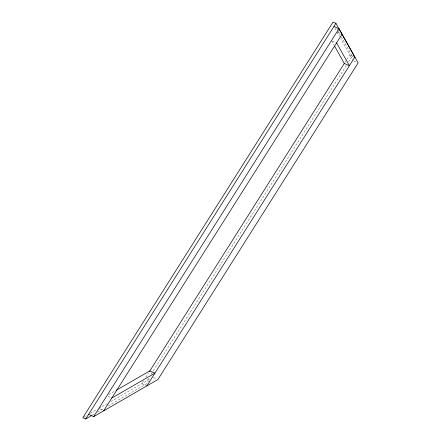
<?xml version="1.0" encoding="UTF-8"?>
<svg xmlns="http://www.w3.org/2000/svg" width="441" height="441" viewBox="0 0 441 441"><rect width="100%" height="100%" fill="white"/><g stroke="black" fill="none" stroke-linecap="round" stroke-linejoin="round"><path stroke-width="0.33" stroke-dasharray="2.21 1.65" d="M143.617 380.754L141.776 383.664L146.859 385.914M145.811 377.281L148.402 373.185M344.989 62.357L346.483 59.993M346.83 59.447L349.774 54.789L340.794 38.709M148.507 378.301L147.035 380.627L149.896 381.895M151.081 374.233L152.917 371.328M153.286 370.743L346.312 65.549M348.517 62.06L352.194 56.25L341.461 37.05M108.85 394.568L114.792 391.139M83.443 417.34L87.009 415.284M90.344 413.355L97.257 409.364M98.988 408.366L107.218 403.614M110.785 401.558L149.901 378.973M92.246 415.174L94.032 414.149M97.599 412.087L103.541 408.658M108.293 405.913L146.925 383.609M337.751 32.413L340.215 33.428M332.26 41.079L335.965 42.606M352.596 56.04L349.774 54.789L352.409 59.485M352.194 56.25L355.055 57.512M353.632 60.908L356.455 62.159M153.369 377.546L156.753 379.051M108.243 396.216L111.771 398.069M99.572 408.675L102.51 410.224M336.764 28.648L337.437 29.85M337.773 30.451L340.121 34.652M334.901 28.169L336.174 30.446M337.133 32.154L339.46 36.327M331.649 40.826L333.975 44.993"/><path stroke-width="0.66" d="M85.708 418.95L335.932 23.318L333.076 22.05L82.853 417.682L85.708 418.95L91.651 415.521M88.619 414.353L93.701 416.607L338.997 28.698L333.947 26.46M103.685 410.841L342.067 34.194L338.997 28.698M149.505 371.438L344.25 63.521M146.859 385.914L354.856 57.043L342.067 34.194M115.983 390.45L149.846 370.898L154.929 373.152L111.771 398.069M93.701 416.607L157.884 379.552L358.147 62.909L354.856 57.043M336.582 42.86L349.371 65.709L344.289 63.46L334.642 46.184M335.932 23.318L355.055 57.512"/></g></svg>
